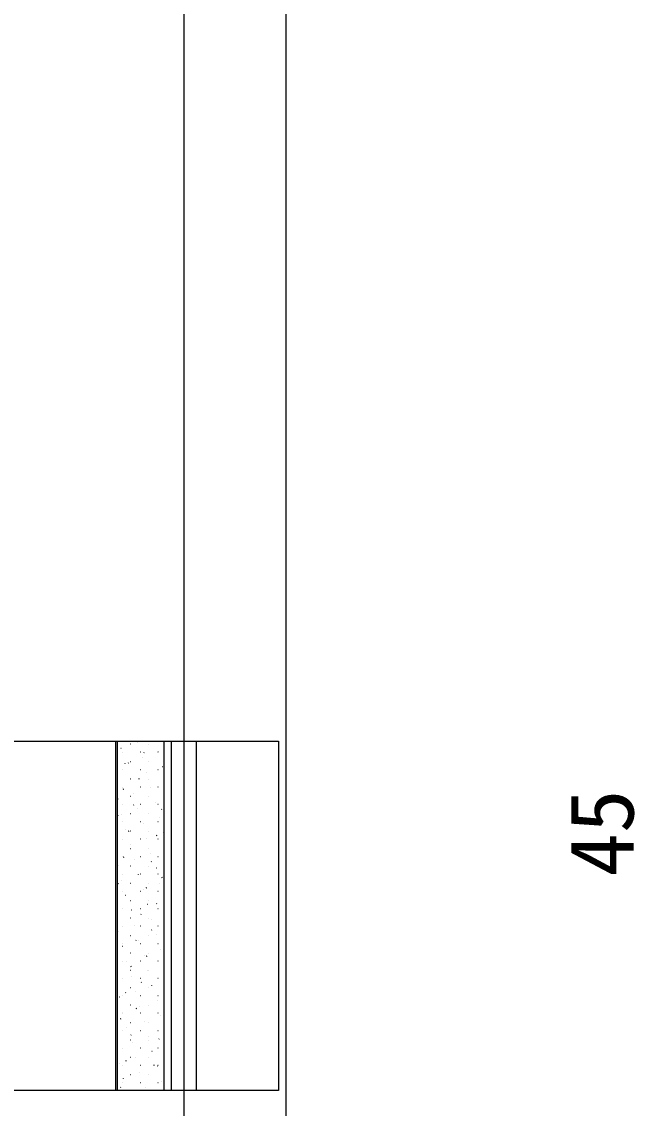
# Model space of a CAD drawing. Units: millimetres, scale not verified. Extents: x -875 to 875, y -1300 to 1292.
# Drawn here: x -135.4 to -31.7, y -763.9 to -577.2 of the extents above; entities that cross this region are included whole.
import ezdxf
from ezdxf.enums import TextEntityAlignment as Align

# ---------------------------------------------------------------- set-up
doc = ezdxf.new("R2010")
doc.units = ezdxf.units.MM
doc.header["$LTSCALE"] = 8
for name, color, linetype in [('0-3_YKK_12', 2, 'Continuous'), ('0-4_YKK_13', 4, 'Continuous'), ('0-5_YKK_D', 6, 'Continuous'), ('0-7_YSS_K', 3, 'Continuous')]:
    doc.layers.add(name, color=color, linetype=linetype)
doc.styles.add('ＭＳ ゴシック', font='')
doc.styles.get('ＭＳ ゴシック').set_extended_font_data('MS Gothic')

msp = doc.modelspace()

# ---------------------------------------------------------------- linework, layer by layer
at = {"layer": '0-3_YKK_12'}
msp.add_line((-90, -500.85), (-90, -1105.85), dxfattribs=at)
at = {"layer": '0-4_YKK_13'}
for p, q in [((-119.202, -760.85), (-119.202, -700.85)), ((-118.954, -760.85), (-118.954, -700.85)), ((-116.633, -701.366), (-116.683, -701.366)), ((-115.541, -701.096), (-115.551, -701.1)), ((-113.593, -701.366), (-113.643, -701.366)), ((-109.676, -760.85), (-109.676, -700.85)), ((-105.4, -760.85), (-105.4, -700.85)), ((-118.332, -702.084), (-118.341, -702.088)), ((-118.058, -702.741), (-118.108, -702.741)), ((-115.018, -702.741), (-115.068, -702.741)), ((-114.565, -703.592), (-114.575, -703.595)), ((-114.344, -702.774), (-114.427, -702.83)), ((-111.978, -702.741), (-112.028, -702.741)), ((-111.822, -702.62), (-111.832, -702.623)), ((-118.058, -705.731), (-118.108, -705.731)), ((-117.686, -704.696), (-117.695, -704.7)), ((-117.033, -704.554), (-117.116, -704.61)), ((-116.633, -704.356), (-116.683, -704.356)), ((-115.018, -705.731), (-115.068, -705.731)), ((-113.593, -704.356), (-113.643, -704.356)), ((-111.978, -705.731), (-112.028, -705.731)), ((-111.176, -705.232), (-111.186, -705.236)), ((-116.71, -707.192), (-116.719, -707.195)), ((-116.633, -707.346), (-116.683, -707.346)), ((-115.228, -707.278), (-115.312, -707.333)), ((-113.967, -706.22), (-113.976, -706.224)), ((-113.593, -707.346), (-113.643, -707.346)), ((-118.058, -708.721), (-118.108, -708.721)), ((-117.917, -709.058), (-118.001, -709.113)), ((-115.018, -708.721), (-115.068, -708.721)), ((-113.321, -708.833), (-113.33, -708.836)), ((-111.978, -708.721), (-112.028, -708.721)), ((-118.854, -710.792), (-118.863, -710.795)), ((-116.633, -710.336), (-116.683, -710.336)), ((-116.111, -709.821), (-116.12, -709.824)), ((-113.593, -710.336), (-113.643, -710.336)), ((-112.345, -711.328), (-112.354, -711.331)), ((-118.058, -711.711), (-118.108, -711.711)), ((-116.113, -711.781), (-116.196, -711.836)), ((-115.465, -712.433), (-115.474, -712.436)), ((-115.018, -711.711), (-115.068, -711.711)), ((-111.978, -711.711), (-112.028, -711.711)), ((-111.31, -712.52), (-111.393, -712.575)), ((-118.802, -713.561), (-118.885, -713.616)), ((-118.255, -713.421), (-118.264, -713.424)), ((-118.058, -714.701), (-118.108, -714.701)), ((-116.633, -713.326), (-116.683, -713.326)), ((-115.018, -714.701), (-115.068, -714.701)), ((-114.489, -714.928), (-114.498, -714.932)), ((-113.593, -713.326), (-113.643, -713.326)), ((-111.978, -714.701), (-112.028, -714.701)), ((-111.746, -713.957), (-111.755, -713.96)), ((-117.609, -716.033), (-117.618, -716.036)), ((-116.997, -716.284), (-117.08, -716.339)), ((-116.633, -716.316), (-116.683, -716.316)), ((-113.593, -716.316), (-113.643, -716.316)), ((-111.1, -716.569), (-111.109, -716.572)), ((-118.058, -717.691), (-118.108, -717.691)), ((-116.633, -718.528), (-116.642, -718.532)), ((-115.018, -717.691), (-115.068, -717.691)), ((-113.89, -717.557), (-113.899, -717.56)), ((-112.194, -717.023), (-112.278, -717.078)), ((-111.978, -717.691), (-112.028, -717.691)), ((-118.058, -720.681), (-118.108, -720.681)), ((-116.633, -719.306), (-116.683, -719.306)), ((-115.018, -720.681), (-115.068, -720.681)), ((-113.593, -719.306), (-113.643, -719.306)), ((-113.244, -720.169), (-113.253, -720.173)), ((-111.978, -720.681), (-112.028, -720.681)), ((-118.777, -722.129), (-118.787, -722.132)), ((-117.881, -720.787), (-117.965, -720.842)), ((-116.633, -722.296), (-116.683, -722.296)), ((-116.034, -721.157), (-116.044, -721.161)), ((-113.593, -722.296), (-113.643, -722.296)), ((-113.079, -721.526), (-113.162, -721.581)), ((-118.058, -723.671), (-118.108, -723.671)), ((-115.388, -723.77), (-115.398, -723.773)), ((-115.018, -723.671), (-115.068, -723.671)), ((-112.268, -722.665), (-112.277, -722.668)), ((-111.978, -723.671), (-112.028, -723.671)), ((-111.274, -724.249), (-111.357, -724.304)), ((-118.766, -725.29), (-118.849, -725.345)), ((-118.178, -724.758), (-118.188, -724.761)), ((-116.633, -725.286), (-116.683, -725.286)), ((-114.412, -726.265), (-114.422, -726.268)), ((-113.963, -726.029), (-114.047, -726.084)), ((-113.593, -725.286), (-113.643, -725.286)), ((-111.669, -725.293), (-111.679, -725.297)), ((-118.058, -726.661), (-118.108, -726.661)), ((-117.532, -727.37), (-117.542, -727.373)), ((-115.018, -726.661), (-115.068, -726.661)), ((-111.978, -726.661), (-112.028, -726.661)), ((-111.023, -727.906), (-111.032, -727.909)), ((-118.058, -729.651), (-118.108, -729.651)), ((-116.633, -728.276), (-116.683, -728.276)), ((-116.556, -729.865), (-116.566, -729.868)), ((-115.018, -729.651), (-115.068, -729.651)), ((-113.813, -728.894), (-113.823, -728.897)), ((-113.593, -728.276), (-113.643, -728.276)), ((-112.158, -728.752), (-112.242, -728.808)), ((-111.978, -729.651), (-112.028, -729.651)), ((-116.633, -731.266), (-116.683, -731.266)), ((-114.848, -730.532), (-114.931, -730.588)), ((-113.593, -731.266), (-113.643, -731.266)), ((-113.167, -731.506), (-113.177, -731.509)), ((-118.701, -733.465), (-118.71, -733.469)), ((-118.058, -732.641), (-118.108, -732.641)), ((-115.957, -732.494), (-115.967, -732.497)), ((-115.018, -732.641), (-115.068, -732.641)), ((-113.043, -733.256), (-113.126, -733.311)), ((-111.978, -732.641), (-112.028, -732.641)), ((-118.058, -735.631), (-118.108, -735.631)), ((-116.633, -734.256), (-116.683, -734.256)), ((-115.732, -735.036), (-115.815, -735.091)), ((-115.311, -735.106), (-115.321, -735.11)), ((-115.018, -735.631), (-115.068, -735.631)), ((-113.593, -734.256), (-113.643, -734.256)), ((-112.191, -734.001), (-112.201, -734.005)), ((-111.978, -735.631), (-112.028, -735.631)), ((-118.102, -736.094), (-118.111, -736.098)), ((-116.633, -737.246), (-116.683, -737.246)), ((-113.593, -737.246), (-113.643, -737.246)), ((-111.592, -736.63), (-111.602, -736.633)), ((-118.058, -738.621), (-118.108, -738.621)), ((-117.456, -738.706), (-117.465, -738.71)), ((-115.018, -738.621), (-115.068, -738.621)), ((-114.336, -737.602), (-114.345, -737.605)), ((-113.927, -737.759), (-114.011, -737.814)), ((-111.978, -738.621), (-112.028, -738.621)), ((-116.616, -739.539), (-116.7, -739.594)), ((-116.633, -740.236), (-116.683, -740.236)), ((-116.48, -741.202), (-116.489, -741.205)), ((-113.737, -740.23), (-113.746, -740.234)), ((-113.593, -740.236), (-113.643, -740.236)), ((-118.058, -741.611), (-118.108, -741.611)), ((-115.018, -741.611), (-115.068, -741.611)), ((-114.812, -742.262), (-114.895, -742.317)), ((-113.091, -742.843), (-113.1, -742.846)), ((-111.978, -741.611), (-112.028, -741.611)), ((-118.624, -744.802), (-118.633, -744.805)), ((-118.058, -744.601), (-118.108, -744.601)), ((-117.501, -744.042), (-117.584, -744.097)), ((-116.633, -743.226), (-116.683, -743.226)), ((-115.881, -743.831), (-115.89, -743.834)), ((-115.018, -744.601), (-115.068, -744.601)), ((-113.593, -743.226), (-113.643, -743.226)), ((-111.978, -744.601), (-112.028, -744.601)), ((-116.633, -746.216), (-116.683, -746.216)), ((-115.696, -746.765), (-115.779, -746.82)), ((-115.235, -746.443), (-115.244, -746.446)), ((-113.593, -746.216), (-113.643, -746.216)), ((-112.115, -745.338), (-112.124, -745.341)), ((-118.385, -748.545), (-118.469, -748.6)), ((-118.058, -747.591), (-118.108, -747.591)), ((-118.025, -747.431), (-118.034, -747.434)), ((-115.018, -747.591), (-115.068, -747.591)), ((-111.978, -747.591), (-112.028, -747.591)), ((-111.516, -747.967), (-111.525, -747.97)), ((-118.058, -750.581), (-118.108, -750.581)), ((-117.379, -750.043), (-117.388, -750.046)), ((-116.633, -749.206), (-116.683, -749.206)), ((-115.018, -750.581), (-115.068, -750.581)), ((-114.259, -748.938), (-114.268, -748.942)), ((-113.593, -749.206), (-113.643, -749.206)), ((-111.978, -750.581), (-112.028, -750.581)), ((-116.633, -752.196), (-116.683, -752.196)), ((-116.581, -751.268), (-116.664, -751.324)), ((-113.66, -751.567), (-113.669, -751.57)), ((-113.593, -752.196), (-113.643, -752.196)), ((-111.778, -752.007), (-111.861, -752.063)), ((-118.058, -753.571), (-118.108, -753.571)), ((-116.403, -752.538), (-116.412, -752.542)), ((-115.018, -753.571), (-115.068, -753.571)), ((-113.014, -754.179), (-113.023, -754.183)), ((-111.978, -753.571), (-112.028, -753.571)), ((-118.547, -756.139), (-118.557, -756.142)), ((-117.465, -755.772), (-117.548, -755.827)), ((-116.633, -755.186), (-116.683, -755.186)), ((-115.804, -755.167), (-115.814, -755.171)), ((-113.593, -755.186), (-113.643, -755.186)), ((-118.058, -756.561), (-118.108, -756.561)), ((-115.158, -757.78), (-115.168, -757.783)), ((-115.018, -756.561), (-115.068, -756.561)), ((-112.662, -756.511), (-112.746, -756.566)), ((-112.038, -756.675), (-112.047, -756.678)), ((-111.978, -756.561), (-112.028, -756.561)), ((-118.058, -759.551), (-118.108, -759.551)), ((-117.948, -758.768), (-117.958, -758.771)), ((-116.633, -758.176), (-116.683, -758.176)), ((-115.018, -759.551), (-115.068, -759.551)), ((-113.593, -758.176), (-113.643, -758.176)), ((-111.978, -759.551), (-112.028, -759.551)), ((-111.439, -759.303), (-111.449, -759.307)), ((-110.982, -760.85), (-119.202, -760.85)), ((-118.349, -760.275), (-118.433, -760.33)), ((-114.182, -760.275), (-114.192, -760.278))]:
    msp.add_line(p, q, dxfattribs=at)
msp.add_lwpolyline([(-288.7, -700.85), (-91.3, -700.85), (-91.3, -760.85), (-288.7, -760.85)], close=True, dxfattribs=at)
msp.add_lwpolyline([(-119.202, -700.85), (-110.982, -700.85), (-110.982, -760.85)], dxfattribs=at)
at = {"layer": '0-7_YSS_K'}
msp.add_line((-107.5, -1115.85), (-107.5, -483.35), dxfattribs=at)

# ---------------------------------------------------------------- texts
at = {"layer": '0-5_YKK_D', "style": 'ＭＳ ゴシック'}
msp.add_text('45', height=11, rotation=90, dxfattribs=at).set_placement((-27, -724.089), align=Align.BOTTOM_LEFT)

doc.saveas('drawing.dxf')
